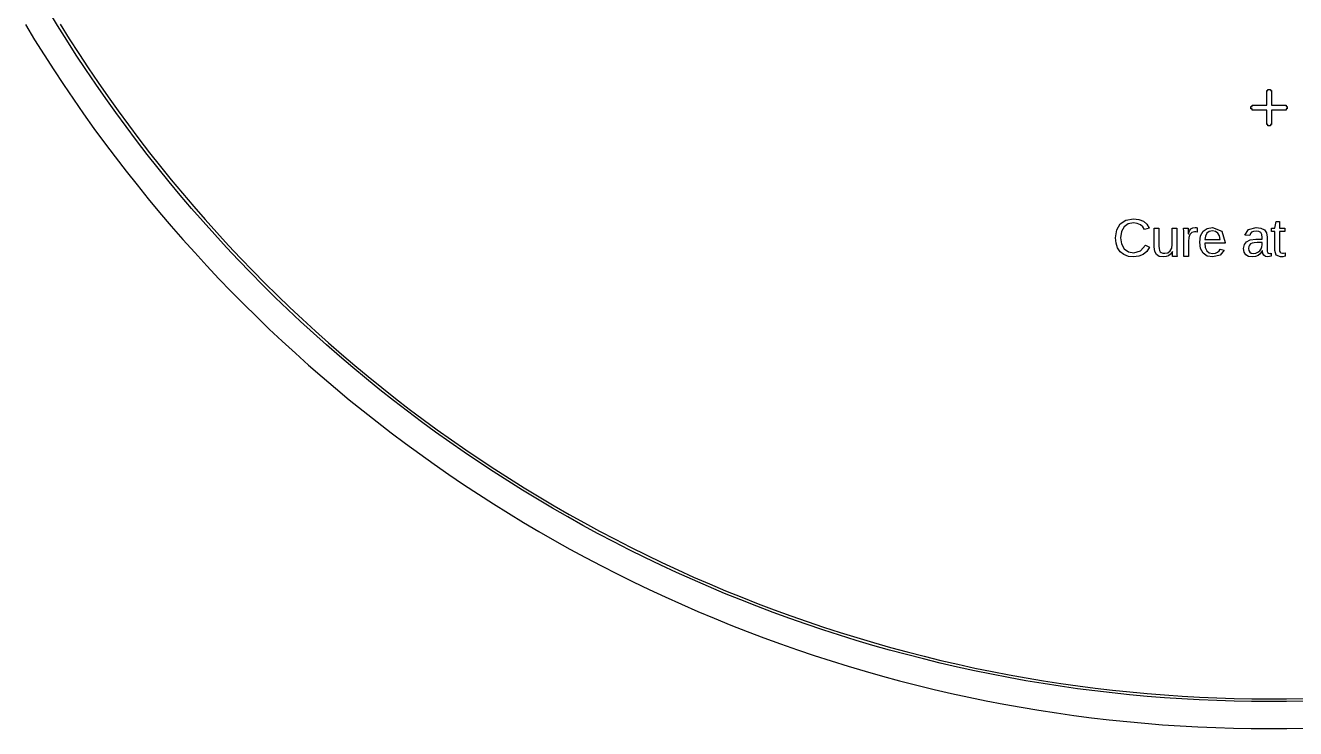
# Model space of a CAD drawing. Extents: x -16 to 132, y -40 to 113.
# Drawn here: x -10.4 to 56.6, y -39.7 to -2.6 of the extents above; entities that cross this region are included whole.
import ezdxf

# ---------------------------------------------------------------- set-up
doc = ezdxf.new("R2010")
doc.units = 0

msp = doc.modelspace()

# ---------------------------------------------------------------- linework, layer by layer
for p, q in [((-8.69507, -2.56995), (-9.17355, -1.78264)), ((-10.3958, -2.51524), (-9.90825, -3.31749)), ((-8.20695, -3.35133), (-8.69507, -2.56995)), ((-8.56737, -2.49126), (-8.08023, -3.27107)), ((-9.90825, -3.31749), (-9.41087, -4.11369)), ((-8.08023, -3.27107), (-7.58357, -4.04486)), ((-7.7093, -4.12665), (-8.20695, -3.35133)), ((-9.41087, -4.11369), (-8.90378, -4.90375)), ((-7.20216, -4.89581), (-7.7093, -4.12665)), ((-7.58357, -4.04486), (-7.07744, -4.81248)), ((-8.90378, -4.90375), (-8.38701, -5.6875)), ((-6.68562, -5.65869), (-7.20216, -4.89581)), ((-7.07744, -4.81248), (-6.56194, -5.57384)), ((-8.38701, -5.6875), (-7.86066, -6.46486)), ((-6.15976, -6.41518), (-6.68562, -5.65869)), ((-6.56194, -5.57384), (-6.03712, -6.32881)), ((55.0926, -6.77472), (55.0926, -6.00777)), ((55.0926, -6.00777), (55.1565, -6.00777)), ((55.1565, -6.00777), (55.1565, -5.94385)), ((55.1565, -5.94385), (55.2843, -5.94385)), ((55.2843, -5.94385), (55.2843, -6.00777)), ((55.2843, -6.00777), (55.3482, -6.00777)), ((55.3482, -6.00777), (55.3482, -6.77472)), ((-7.86066, -6.46486), (-7.32481, -7.2357)), ((-5.62465, -7.16516), (-6.15976, -6.41518)), ((-6.03712, -6.32881), (-5.50308, -7.07729)), ((-7.32481, -7.2357), (-6.77956, -7.99992)), ((-5.08038, -7.90851), (-5.62465, -7.16516)), ((-5.50308, -7.07729), (-4.9599, -7.81915)), ((54.2617, -6.96646), (54.2617, -6.83862)), ((54.2617, -6.83862), (54.3256, -6.83862)), ((54.3256, -6.96646), (54.2617, -6.96646)), ((54.3256, -6.83862), (54.3256, -6.77472)), ((54.3256, -6.77472), (55.0926, -6.77472)), ((54.3256, -7.03036), (54.3256, -6.96646)), ((55.0926, -7.03036), (54.3256, -7.03036)), ((55.0926, -7.79732), (55.0926, -7.03036)), ((55.3482, -6.77472), (56.1152, -6.77472)), ((56.1152, -7.03036), (55.3482, -7.03036)), ((55.3482, -7.03036), (55.3482, -7.79732)), ((56.1152, -6.77472), (56.1152, -6.83862)), ((56.1152, -6.83862), (56.1791, -6.83862)), ((56.1791, -6.96646), (56.1152, -6.96646)), ((56.1152, -6.96646), (56.1152, -7.03036)), ((56.1791, -6.83862), (56.1791, -6.96646)), ((-6.77956, -7.99992), (-6.22496, -8.75737)), ((-4.52704, -8.64513), (-5.08038, -7.90851)), ((-4.9599, -7.81915), (-4.40765, -8.55429)), ((55.1565, -7.79732), (55.0926, -7.79732)), ((55.1565, -7.86124), (55.1565, -7.79732)), ((55.2843, -7.86124), (55.1565, -7.86124)), ((55.3482, -7.79732), (55.2843, -7.79732)), ((55.2843, -7.79732), (55.2843, -7.86124)), ((-3.96469, -9.37489), (-4.52704, -8.64513)), ((-4.40765, -8.55429), (-3.84644, -9.28261)), ((-6.22496, -8.75737), (-5.6611, -9.50798)), ((-3.39343, -10.0977), (-3.96469, -9.37489)), ((-3.84644, -9.28261), (-3.27632, -10.004)), ((-5.6611, -9.50798), (-5.08809, -10.2516)), ((-3.27632, -10.004), (-2.69739, -10.7183)), ((-5.08809, -10.2516), (-4.50598, -10.9881)), ((-2.81334, -10.8135), (-3.39343, -10.0977)), ((-2.69739, -10.7183), (-2.10974, -11.4255)), ((-4.50598, -10.9881), (-3.91489, -11.7175)), ((-2.22452, -11.522), (-2.81334, -10.8135)), ((-3.91489, -11.7175), (-3.31488, -12.4395)), ((-1.62703, -12.2233), (-2.22452, -11.522)), ((-2.10974, -11.4255), (-1.51346, -12.1254)), ((-3.31488, -12.4395), (-2.70605, -13.1541)), ((-1.021, -12.9173), (-1.62703, -12.2233)), ((-1.51346, -12.1254), (-0.90863, -12.8179)), ((-2.70605, -13.1541), (-2.08852, -13.8612)), ((-0.40649, -13.6037), (-1.021, -12.9173)), ((-0.90863, -12.8179), (-0.29535, -13.5029)), ((47.1152, -13.7738), (47.1783, -13.3571)), ((47.1783, -13.3571), (47.3676, -13.0416)), ((47.3676, -13.0416), (47.6686, -12.8429)), ((47.5645, -13.2018), (47.4293, -13.4492)), ((47.7809, -13.0452), (47.5645, -13.2018)), ((47.6686, -12.8429), (48.0666, -12.7767)), ((48.0694, -12.993), (47.7809, -13.0452)), ((48.0666, -12.7767), (48.353, -12.8072)), ((48.262, -13.0156), (48.0694, -12.993)), ((48.4265, -13.0832), (48.262, -13.0156)), ((48.353, -12.8072), (48.5881, -12.8987)), ((48.5564, -13.1935), (48.4265, -13.0832)), ((48.6449, -13.3439), (48.5564, -13.1935)), ((48.5881, -12.8987), (48.7698, -13.0502)), ((48.896, -13.2607), (48.6449, -13.3439)), ((48.7698, -13.0502), (48.896, -13.2607)), ((49.1587, -14.2593), (49.1587, -13.2593)), ((49.1587, -13.2593), (49.4097, -13.2593)), ((49.4097, -13.2593), (49.4097, -14.2107)), ((50.1073, -14.1289), (50.1073, -13.2593)), ((50.1073, -13.2593), (50.357, -13.2593)), ((50.357, -13.2593), (50.357, -14.4395)), ((50.7118, -13.4424), (50.7056, -13.2593)), ((50.7056, -13.2593), (50.9414, -13.2593)), ((50.9414, -13.2593), (50.9497, -13.4635)), ((51.0221, -13.4035), (51.0953, -13.3023)), ((51.0953, -13.3023), (51.1889, -13.2493)), ((51.1889, -13.2493), (51.3144, -13.2316)), ((51.3144, -13.2316), (51.3647, -13.2351)), ((51.3647, -13.2351), (51.4157, -13.2455)), ((51.4157, -13.2455), (51.4157, -13.4743)), ((51.7354, -13.4299), (51.9468, -13.2812)), ((51.9468, -13.2812), (52.2326, -13.2316)), ((52.2326, -13.2316), (52.7288, -13.431)), ((53.9414, -13.6366), (54.1238, -13.3328)), ((54.1238, -13.3328), (54.5433, -13.2316)), ((54.5433, -13.2316), (54.7912, -13.264)), ((54.7912, -13.264), (54.9691, -13.3613)), ((54.9691, -13.3613), (55.0762, -13.5199)), ((55.3399, -13.441), (55.3399, -13.2593)), ((55.3399, -13.2593), (55.523, -13.2593)), ((55.523, -13.2593), (55.5965, -12.9237)), ((55.5965, -12.9237), (55.7629, -12.9237)), ((55.7629, -12.9237), (55.7629, -13.2593)), ((55.7629, -13.2593), (56.0403, -13.2593)), ((56.0403, -13.2593), (56.0403, -13.441)), ((-2.08852, -13.8612), (-1.46234, -14.5606)), ((0.21638, -14.2825), (-0.40649, -13.6037)), ((-0.29535, -13.5029), (0.32628, -14.1804)), ((47.1434, -14.0649), (47.1152, -13.7738)), ((47.2282, -14.314), (47.1434, -14.0649)), ((47.4293, -13.4492), (47.3842, -13.7738)), ((47.3842, -13.7738), (47.4312, -14.0979)), ((50.7139, -13.6088), (50.7118, -13.4424)), ((50.7139, -14.7599), (50.7139, -13.6088)), ((50.9497, -13.4635), (50.9525, -13.5658)), ((50.9525, -13.5658), (50.958, -13.5658)), ((50.958, -13.5658), (51.0221, -13.4035)), ((50.984, -13.757), (50.9636, -13.9777)), ((50.9636, -13.9777), (50.9636, -14.7599)), ((51.0454, -13.5943), (50.984, -13.757)), ((51.1456, -13.4939), (51.0454, -13.5943)), ((51.2825, -13.4604), (51.1456, -13.4939)), ((51.3574, -13.4639), (51.2825, -13.4604)), ((51.4157, -13.4743), (51.3574, -13.4639)), ((51.5614, -13.9999), (51.6049, -13.6716)), ((51.6049, -14.3428), (51.5614, -13.9999)), ((51.6049, -13.6716), (51.7354, -13.4299)), ((52.8942, -14.0623), (51.8235, -14.0623)), ((51.8235, -14.0623), (51.8502, -14.2908)), ((51.8591, -13.6815), (51.8263, -13.8709)), ((51.8263, -13.8709), (52.6362, -13.8709)), ((51.9407, -13.5374), (51.8591, -13.6815)), ((52.0657, -13.4464), (51.9407, -13.5374)), ((52.2285, -13.416), (52.0657, -13.4464)), ((52.3939, -13.4433), (52.2285, -13.416)), ((52.5156, -13.5249), (52.3939, -13.4433)), ((52.5957, -13.6659), (52.5156, -13.5249)), ((52.6362, -13.8709), (52.5957, -13.6659)), ((52.7288, -13.431), (52.8942, -14.0291)), ((52.8942, -14.0291), (52.8942, -14.0623)), ((53.9131, -14.1351), (54.0281, -13.9833)), ((54.2021, -13.6602), (53.9414, -13.6366)), ((54.0281, -13.9833), (54.2283, -13.8876)), ((54.2327, -13.5523), (54.2021, -13.6602)), ((54.2283, -13.8876), (54.5225, -13.8501)), ((54.2937, -13.4785), (54.2327, -13.5523)), ((54.3193, -14.0609), (54.2391, -14.1032)), ((54.3929, -13.4358), (54.2937, -13.4785)), ((54.4315, -14.0353), (54.3193, -14.0609)), ((54.5378, -13.4216), (54.3929, -13.4358)), ((54.5863, -14.0249), (54.4315, -14.0353)), ((54.5225, -13.8501), (54.8595, -13.8446)), ((54.682, -13.4414), (54.5378, -13.4216)), ((54.8595, -14.0193), (54.5863, -14.0249)), ((54.7819, -13.5007), (54.682, -13.4414)), ((54.8401, -13.6057), (54.7819, -13.5007)), ((54.8595, -13.7628), (54.8401, -13.6057)), ((54.8595, -13.8446), (54.8595, -13.7628)), ((54.8595, -14.1428), (54.8595, -14.0193)), ((55.0762, -13.5199), (55.112, -13.7364)), ((55.112, -13.7364), (55.112, -14.3827)), ((55.5133, -13.441), (55.3399, -13.441)), ((55.5133, -14.4424), (55.5133, -13.441)), ((56.0403, -13.441), (55.7629, -13.441)), ((55.7629, -13.441), (55.7629, -14.3882)), ((-1.46234, -14.5606), (-0.82764, -15.2523)), ((0.84755, -14.9536), (0.21638, -14.2825)), ((0.32628, -14.1804), (0.95619, -14.8502)), ((47.3669, -14.5158), (47.2282, -14.314)), ((47.5569, -14.6649), (47.3669, -14.5158)), ((47.4312, -14.0979), (47.5721, -14.3515)), ((47.7925, -14.757), (47.5569, -14.6649)), ((47.5721, -14.3515), (47.7932, -14.5153)), ((47.7932, -14.5153), (48.0805, -14.5699)), ((48.0805, -14.5699), (48.44, -14.4683)), ((48.5749, -14.6559), (48.339, -14.7547)), ((48.44, -14.4683), (48.6976, -14.1636)), ((48.7689, -14.494), (48.5749, -14.6559)), ((48.6976, -14.1636), (48.914, -14.2717)), ((48.914, -14.2717), (48.7689, -14.494)), ((49.1873, -14.5021), (49.1587, -14.2593)), ((49.2731, -14.6649), (49.1873, -14.5021)), ((49.4206, -14.757), (49.2731, -14.6649)), ((49.4097, -14.2107), (49.417, -14.3425)), ((49.417, -14.3425), (49.4388, -14.4409)), ((49.4388, -14.4409), (49.4766, -14.5113)), ((49.4766, -14.5113), (49.5317, -14.5588)), ((49.5317, -14.5588), (49.6105, -14.5859)), ((49.6105, -14.5859), (49.719, -14.5949)), ((49.719, -14.5949), (49.8802, -14.564)), ((49.9152, -14.7232), (49.7885, -14.7715)), ((49.8802, -14.564), (50.0033, -14.4715)), ((50.0215, -14.636), (49.9152, -14.7232)), ((50.0033, -14.4715), (50.0813, -14.3241)), ((50.1143, -14.5034), (50.0215, -14.636)), ((50.0813, -14.3241), (50.1073, -14.1289)), ((50.1184, -14.5034), (50.1143, -14.5034)), ((50.121, -14.5954), (50.1184, -14.5034)), ((50.1233, -14.6525), (50.121, -14.5954)), ((50.1252, -14.6897), (50.1233, -14.6525)), ((50.1267, -14.7225), (50.1252, -14.6897)), ((50.1281, -14.7471), (50.1267, -14.7225)), ((50.357, -14.4395), (50.3591, -14.6507)), ((50.3591, -14.6507), (50.3653, -14.7599)), ((51.7354, -14.5893), (51.6049, -14.3428)), ((51.9492, -14.7381), (51.7354, -14.5893)), ((51.8502, -14.2908), (51.9303, -14.4604)), ((51.9303, -14.4604), (52.0617, -14.5654)), ((52.2424, -14.7877), (51.9492, -14.7381)), ((52.0617, -14.5654), (52.2424, -14.6005)), ((52.2424, -14.6005), (52.3885, -14.5842)), ((52.6338, -14.6989), (52.2424, -14.7877)), ((52.3885, -14.5842), (52.5024, -14.5353)), ((52.5024, -14.5353), (52.5844, -14.4614)), ((52.5844, -14.4614), (52.6349, -14.3702)), ((52.854, -14.4326), (52.6338, -14.6989)), ((52.6349, -14.3702), (52.854, -14.4326)), ((53.8748, -14.3411), (53.9131, -14.1351)), ((53.9033, -14.5269), (53.8748, -14.3411)), ((53.9886, -14.6684), (53.9033, -14.5269)), ((54.1304, -14.7578), (53.9886, -14.6684)), ((54.1436, -14.2437), (54.1314, -14.3453)), ((54.1314, -14.3453), (54.1479, -14.4534)), ((54.1799, -14.1636), (54.1436, -14.2437)), ((54.1479, -14.4534), (54.1973, -14.5339)), ((54.2391, -14.1032), (54.1799, -14.1636)), ((54.1973, -14.5339), (54.2772, -14.5838)), ((54.2772, -14.5838), (54.3852, -14.6005)), ((54.3852, -14.6005), (54.5149, -14.5849)), ((54.6369, -14.7162), (54.4964, -14.7698)), ((54.5149, -14.5849), (54.6293, -14.538)), ((54.6293, -14.538), (54.7248, -14.464)), ((54.756, -14.6197), (54.6369, -14.7162)), ((54.7248, -14.464), (54.7978, -14.3667)), ((54.8595, -14.4729), (54.756, -14.6197)), ((54.7978, -14.3667), (54.8441, -14.2563)), ((54.8441, -14.2563), (54.8595, -14.1428)), ((54.8678, -14.4729), (54.8595, -14.4729)), ((54.8899, -14.6076), (54.8678, -14.4729)), ((54.9393, -14.701), (54.8899, -14.6076)), ((55.0213, -14.7556), (54.9393, -14.701)), ((55.112, -14.3827), (55.1192, -14.48)), ((55.1192, -14.48), (55.1411, -14.5498)), ((55.1411, -14.5498), (55.1834, -14.5919)), ((55.1834, -14.5919), (55.252, -14.606)), ((55.252, -14.606), (55.2905, -14.6036)), ((55.2905, -14.6036), (55.3338, -14.5963)), ((55.3338, -14.5963), (55.3338, -14.7516)), ((55.5882, -14.6972), (55.5133, -14.4424)), ((55.8128, -14.7821), (55.5882, -14.6972)), ((55.7629, -14.3882), (55.7717, -14.4803)), ((55.7717, -14.4803), (55.7983, -14.5401)), ((55.7983, -14.5401), (55.8466, -14.5729)), ((55.8466, -14.5729), (55.921, -14.5838)), ((55.921, -14.5838), (55.982, -14.5789)), ((55.982, -14.5789), (56.0652, -14.5644)), ((56.0652, -14.5644), (56.0652, -14.7488)), ((-0.82764, -15.2523), (-0.18448, -15.9362)), ((1.48691, -15.617), (0.84755, -14.9536)), ((0.95619, -14.8502), (1.59427, -15.5122)), ((48.068, -14.7877), (47.7925, -14.757)), ((48.339, -14.7547), (48.068, -14.7877)), ((49.6344, -14.7877), (49.4206, -14.757)), ((49.7885, -14.7715), (49.6344, -14.7877)), ((50.1295, -14.7599), (50.1281, -14.7471)), ((50.3653, -14.7599), (50.1295, -14.7599)), ((50.9636, -14.7599), (50.7139, -14.7599)), ((54.3284, -14.7877), (54.1304, -14.7578)), ((54.4964, -14.7698), (54.3284, -14.7877)), ((55.1411, -14.7738), (55.0213, -14.7556)), ((55.2385, -14.7683), (55.1411, -14.7738)), ((55.3338, -14.7516), (55.2385, -14.7683)), ((55.9404, -14.7738), (55.8128, -14.7821)), ((56.0652, -14.7488), (55.9404, -14.7738)), ((-0.18448, -15.9362), (0.46699, -16.6122)), ((2.13437, -16.2724), (1.48691, -15.617)), ((1.59427, -15.5122), (2.24043, -16.1664)), ((0.46699, -16.6122), (1.12674, -17.28)), ((2.78981, -16.9199), (2.13437, -16.2724)), ((2.24043, -16.1664), (2.89456, -16.8125)), ((1.12674, -17.28), (1.79462, -17.9398)), ((3.45314, -17.5592), (2.78981, -16.9199)), ((2.89456, -16.8125), (3.55658, -17.4506)), ((1.79462, -17.9398), (2.47055, -18.5913)), ((4.12428, -18.1904), (3.45314, -17.5592)), ((3.55658, -17.4506), (4.22638, -18.0805)), ((4.22638, -18.0805), (4.90385, -18.7021)), ((2.47055, -18.5913), (3.15443, -19.2344)), ((4.80312, -18.8133), (4.12428, -18.1904)), ((4.90385, -18.7021), (5.5889, -19.3154)), ((3.15443, -19.2344), (3.84615, -19.8691)), ((5.48953, -19.4278), (4.80312, -18.8133)), ((6.18346, -20.0338), (5.48953, -19.4278)), ((5.5889, -19.3154), (6.28143, -19.9203)), ((3.84615, -19.8691), (4.54559, -20.4953)), ((6.88475, -20.6313), (6.18346, -20.0338)), ((6.28143, -19.9203), (6.98132, -20.5165)), ((4.54559, -20.4953), (5.25269, -21.1129)), ((7.59332, -21.2201), (6.88475, -20.6313)), ((6.98132, -20.5165), (7.68849, -21.1042)), ((5.25269, -21.1129), (5.96729, -21.7217)), ((8.30908, -21.8002), (7.59332, -21.2201)), ((7.68849, -21.1042), (8.4028, -21.6831)), ((5.96729, -21.7217), (6.68932, -22.3217)), ((9.03189, -22.3715), (8.30908, -21.8002)), ((8.4028, -21.6831), (9.12418, -22.2532)), ((6.68932, -22.3217), (7.41866, -22.9128)), ((9.76166, -22.9338), (9.03189, -22.3715)), ((9.12418, -22.2532), (9.85249, -22.8145)), ((7.41866, -22.9128), (8.15518, -23.4949)), ((10.4983, -23.4872), (9.76166, -22.9338)), ((9.85249, -22.8145), (10.5876, -23.3667)), ((10.5876, -23.3667), (11.3295, -23.9099)), ((8.15518, -23.4949), (8.8988, -24.0679)), ((8.8988, -24.0679), (9.64941, -24.6318)), ((11.2416, -24.0314), (10.4983, -23.4872)), ((11.9916, -24.5666), (11.2416, -24.0314)), ((11.3295, -23.9099), (12.078, -24.4439)), ((9.64941, -24.6318), (10.4069, -25.1864)), ((12.7481, -25.0924), (11.9916, -24.5666)), ((12.078, -24.4439), (12.8329, -24.9687)), ((10.4069, -25.1864), (11.1711, -25.7316)), ((13.511, -25.609), (12.7481, -25.0924)), ((12.8329, -24.9687), (13.5943, -25.4842)), ((11.1711, -25.7316), (11.9419, -26.2675)), ((14.2801, -26.1161), (13.511, -25.609)), ((13.5943, -25.4842), (14.3619, -25.9904)), ((15.0555, -26.6138), (14.2801, -26.1161)), ((14.3619, -25.9904), (15.1357, -26.487)), ((11.9419, -26.2675), (12.7193, -26.7938)), ((12.7193, -26.7938), (13.503, -27.3106)), ((15.8368, -27.1019), (15.0555, -26.6138)), ((15.1357, -26.487), (15.9155, -26.9742)), ((13.503, -27.3106), (14.2931, -27.8177)), ((16.6241, -27.5804), (15.8368, -27.1019)), ((15.9155, -26.9742), (16.7012, -27.4517)), ((16.7012, -27.4517), (17.4928, -27.9196)), ((14.2931, -27.8177), (15.0893, -28.315)), ((17.4173, -28.0491), (16.6241, -27.5804)), ((18.2161, -28.5082), (17.4173, -28.0491)), ((17.4928, -27.9196), (18.29, -28.3777)), ((15.0893, -28.315), (15.8915, -28.8026)), ((15.8915, -28.8026), (16.6997, -29.2803)), ((19.0205, -28.9574), (18.2161, -28.5082)), ((18.29, -28.3777), (19.0928, -28.8259)), ((16.6997, -29.2803), (17.5137, -29.748)), ((19.8303, -29.3966), (19.0205, -28.9574)), ((19.0928, -28.8259), (19.901, -29.2643)), ((20.6455, -29.8259), (19.8303, -29.3966)), ((19.901, -29.2643), (20.7145, -29.6928)), ((17.5137, -29.748), (18.3333, -30.2057)), ((21.4658, -30.2452), (20.6455, -29.8259)), ((20.7145, -29.6928), (21.5333, -30.1112)), ((21.5333, -30.1112), (22.3571, -30.5196)), ((18.3333, -30.2057), (19.1586, -30.6534)), ((19.1586, -30.6534), (19.9892, -31.0908)), ((22.2913, -30.6544), (21.4658, -30.2452)), ((23.1217, -31.0534), (22.2913, -30.6544)), ((22.3571, -30.5196), (23.1858, -30.9178)), ((19.9892, -31.0908), (20.8251, -31.518)), ((23.957, -31.4422), (23.1217, -31.0534)), ((23.1858, -30.9178), (24.0194, -31.3058)), ((24.7969, -31.8207), (23.957, -31.4422)), ((24.0194, -31.3058), (24.8577, -31.6835)), ((20.8251, -31.518), (21.6663, -31.935)), ((21.6663, -31.935), (22.5124, -32.3416)), ((25.6414, -32.1889), (24.7969, -31.8207)), ((24.8577, -31.6835), (25.7005, -32.051)), ((25.7005, -32.051), (26.5479, -32.4081)), ((22.5124, -32.3416), (23.3635, -32.7377)), ((23.3635, -32.7377), (24.2194, -33.1234)), ((26.4904, -32.5466), (25.6414, -32.1889)), ((27.3438, -32.894), (26.4904, -32.5466)), ((26.5479, -32.4081), (27.3995, -32.7547)), ((27.3995, -32.7547), (28.2553, -33.0909)), ((24.2194, -33.1234), (25.08, -33.4986)), ((25.08, -33.4986), (25.9451, -33.8632)), ((28.2013, -33.2308), (27.3438, -32.894)), ((29.0629, -33.5571), (28.2013, -33.2308)), ((28.2553, -33.0909), (29.1151, -33.4165)), ((29.1151, -33.4165), (29.9789, -33.7316)), ((25.9451, -33.8632), (26.8146, -34.2171)), ((29.9284, -33.8728), (29.0629, -33.5571)), ((30.7977, -34.1779), (29.9284, -33.8728)), ((29.9789, -33.7316), (30.8465, -34.036)), ((30.8465, -34.036), (31.7178, -34.3298)), ((26.8146, -34.2171), (27.6884, -34.5603)), ((27.6884, -34.5603), (28.5664, -34.8928)), ((31.6707, -34.4722), (30.7977, -34.1779)), ((32.5473, -34.7558), (31.6707, -34.4722)), ((31.7178, -34.3298), (32.5926, -34.6128)), ((33.4273, -35.0287), (32.5473, -34.7558)), ((32.5926, -34.6128), (33.4708, -34.8851)), ((28.5664, -34.8928), (29.4483, -35.2145)), ((29.4483, -35.2145), (30.3342, -35.5253)), ((34.3105, -35.2907), (33.4273, -35.0287)), ((33.4708, -34.8851), (34.3523, -35.1466)), ((35.1969, -35.5419), (34.3105, -35.2907)), ((34.3523, -35.1466), (35.237, -35.3973)), ((35.237, -35.3973), (36.1246, -35.6371)), ((30.3342, -35.5253), (31.2238, -35.8253)), ((31.2238, -35.8253), (32.1169, -36.1143)), ((32.1169, -36.1143), (33.0136, -36.3923)), ((36.0864, -35.7821), (35.1969, -35.5419)), ((36.9787, -36.0115), (36.0864, -35.7821)), ((36.1246, -35.6371), (37.0151, -35.866)), ((37.8737, -36.2298), (36.9787, -36.0115)), ((37.0151, -35.866), (37.9084, -36.0839)), ((37.9084, -36.0839), (38.8042, -36.2909)), ((33.0136, -36.3923), (33.9137, -36.6593)), ((33.9137, -36.6593), (34.8169, -36.9153)), ((38.7714, -36.4372), (37.8737, -36.2298)), ((39.6715, -36.6336), (38.7714, -36.4372)), ((38.8042, -36.2909), (39.7026, -36.4868)), ((40.574, -36.8188), (39.6715, -36.6336)), ((39.7026, -36.4868), (40.6033, -36.6717)), ((41.4787, -36.993), (40.574, -36.8188)), ((40.6033, -36.6717), (41.5061, -36.8456)), ((41.5061, -36.8456), (42.4111, -37.0083)), ((34.8169, -36.9153), (35.7232, -37.1601)), ((35.7232, -37.1601), (36.6324, -37.3938)), ((36.6324, -37.3938), (37.5445, -37.6163)), ((42.3854, -37.1561), (41.4787, -36.993)), ((43.2941, -37.308), (42.3854, -37.1561)), ((42.4111, -37.0083), (43.318, -37.1599)), ((44.2046, -37.4488), (43.2941, -37.308)), ((43.318, -37.1599), (44.2266, -37.3004)), ((45.1168, -37.5784), (44.2046, -37.4488)), ((44.2266, -37.3004), (45.1369, -37.4298)), ((45.1369, -37.4298), (46.0488, -37.5479)), ((37.5445, -37.6163), (38.4592, -37.8276)), ((38.4592, -37.8276), (39.3764, -38.0277)), ((39.3764, -38.0277), (40.296, -38.2165)), ((46.0304, -37.6968), (45.1168, -37.5784)), ((46.9455, -37.804), (46.0304, -37.6968)), ((46.0488, -37.5479), (46.962, -37.6549)), ((47.8618, -37.8999), (46.9455, -37.804)), ((46.962, -37.6549), (47.8765, -37.7506)), ((48.7792, -37.9846), (47.8618, -37.8999)), ((47.8765, -37.7506), (48.792, -37.8351)), ((49.6975, -38.058), (48.7792, -37.9846)), ((48.792, -37.8351), (49.7086, -37.9084)), ((50.6167, -38.1201), (49.6975, -38.058)), ((49.7086, -37.9084), (50.6259, -37.9704)), ((51.5367, -38.1709), (50.6167, -38.1201)), ((50.6259, -37.9704), (51.544, -38.0211)), ((52.4571, -38.2105), (51.5367, -38.1709)), ((51.544, -38.0211), (52.4626, -38.0606)), ((52.4626, -38.0606), (53.3817, -38.0888)), ((53.3817, -38.0888), (54.301, -38.1057)), ((54.301, -38.1057), (55.2204, -38.1114)), ((55.2204, -38.1114), (56.1398, -38.1057)), ((56.1398, -38.1057), (57.0591, -38.0888)), ((40.296, -38.2165), (41.2178, -38.394)), ((41.2178, -38.394), (42.1418, -38.5601)), ((42.1418, -38.5601), (43.0678, -38.7149)), ((43.0678, -38.7149), (43.9955, -38.8584)), ((43.9955, -38.8584), (44.925, -38.9904)), ((53.378, -38.2388), (52.4571, -38.2105)), ((54.2991, -38.2557), (53.378, -38.2388)), ((55.2204, -38.2614), (54.2991, -38.2557)), ((56.1417, -38.2557), (55.2204, -38.2614)), ((57.0628, -38.2388), (56.1417, -38.2557)), ((44.925, -38.9904), (45.856, -39.1111)), ((45.856, -39.1111), (46.7884, -39.2203)), ((46.7884, -39.2203), (47.7221, -39.318)), ((47.7221, -39.318), (48.6569, -39.4043)), ((48.6569, -39.4043), (49.5927, -39.4791)), ((49.5927, -39.4791), (50.5294, -39.5424)), ((50.5294, -39.5424), (51.4667, -39.5942)), ((51.4667, -39.5942), (52.4046, -39.6346)), ((52.4046, -39.6346), (53.343, -39.6633)), ((53.343, -39.6633), (54.2816, -39.6806)), ((54.2816, -39.6806), (55.2204, -39.6864)), ((55.2204, -39.6864), (56.1592, -39.6806)), ((56.1592, -39.6806), (57.0978, -39.6633))]:
    msp.add_line(p, q)

doc.saveas('drawing.dxf')
